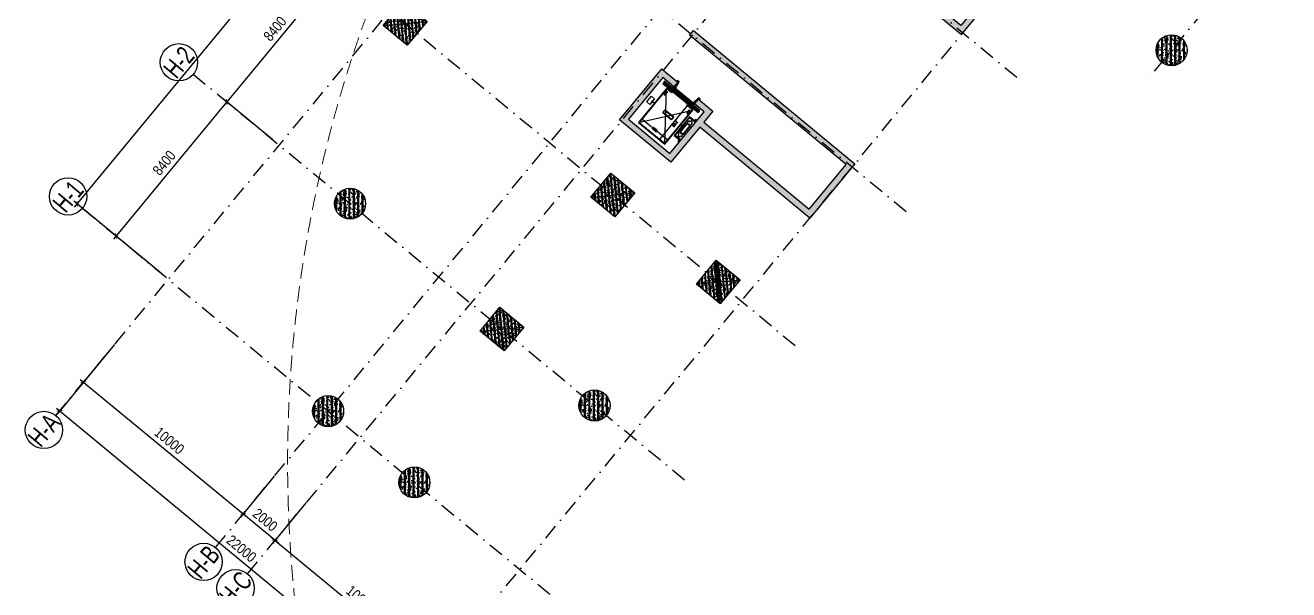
# Model space of a CAD drawing. Header units: millimetres. Extents: x -1307469 to 1307234, y -626931 to 1119422.
# Drawn here: x -130793 to -69802, y 63525 to 90774 of the extents above; entities that cross this region are included whole.
import ezdxf
from ezdxf.enums import TextEntityAlignment as Align

# ---------------------------------------------------------------- set-up
doc = ezdxf.new("R2010")
doc.units = ezdxf.units.MM
doc.header["$LTSCALE"] = 300
doc.header["$MEASUREMENT"] = 0
for name, pattern in [('ACAD_ISO02W100', [15, 12, -3]), ('DASHDOT', [1, 0.5, -0.25, 0, -0.25]), ('HIDDEN', [0.375, 0.25, -0.125])]:
    doc.linetypes.add(name, pattern=pattern)
doc.layers.add('KT-Chi gioi XD', color=7, linetype='HIDDEN', true_color=0x0066cc)
for name, color, linetype in [('KT-Hatch', 251, 'Continuous'), ('KT-Kich thuoc', 9, 'Continuous'), ('KT-Luoi truc South Tower', 8, 'DASHDOT'), ('KT-Net cot vach', 6, 'Continuous'), ('KT-Net manh', 139, 'Continuous'), ('KT-Noi that', 36, 'Continuous'), ('ST_MBDV Cot vach 220805$0$AUDIT_I_220805193045-1', 50, 'Continuous')]:
    doc.layers.add(name, color=color, linetype=linetype)
doc.styles.add('Arial Narrow', font='ARIALN.TTF')
doc.styles.add('ROMANS', font='ROMANS.SHX')
doc.styles.add('ST_MBDV Cot vach 220805$0$HBA-Text', font='GOTHIC.TTF')
doc.styles.add('xref.N.Cot vach tang N2$0$DIM', font='vnsimli.shx', dxfattribs={"width": 0.7})
doc.dimstyles.new('ccu12-200', dxfattribs={"dimscale": 200, "dimtxt": 2.5, "dimasz": 1, "dimexe": 1, "dimexo": 2, "dimgap": 1, "dimtad": 1, "dimdec": 0, "dimdsep": 46, "dimtxsty": 'Arial Narrow', "dimblk": 'ARCHTICK', "dimcen": -1, "dimdle": 1, "dimclrd": 256, "dimclre": 256, "dimclrt": 3, "dimadec": 0, "dimazin": 2, "dimtfac": 0.1, "dimtdec": 0, "dimtmove": 0, "dimatfit": 1, "dimldrblk": 'ARCHTICK', "dimfxl": 1, "dimtvp": 0.833333, "dimtolj": 1, "dimtzin": 12, "dimarcsym": 0})
doc.dimstyles.new('xref.N.Cot vach tang N2$0$CCU 1-100 A1', dxfattribs={"dimscale": 100, "dimtxt": 2.2, "dimasz": 1, "dimexe": 1, "dimexo": 0, "dimgap": 1, "dimtad": 1, "dimdec": 0, "dimdsep": 46, "dimtxsty": 'xref.N.Cot vach tang N2$0$DIM', "dimblk1": 'xref.N.Cot vach tang N2$0$_ARCHTICK', "dimblk2": 'xref.N.Cot vach tang N2$0$_ARCHTICK', "dimsah": 1, "dimcen": 0, "dimdle": 1, "dimclrd": 256, "dimclre": 256, "dimclrt": 31, "dimadec": 0, "dimazin": 0, "dimtfac": 1, "dimtdec": 0, "dimtix": 1, "dimtmove": 2, "dimatfit": 3, "dimldrblk": 'xref.N.Cot vach tang N2$0$_ARCHTICK', "dimfxl": 8, "dimtolj": 1, "dimarcsym": 0})
pattern_1 = [(50, (550, 1550), (286.904, -25.1), [30, -330]), (355, (550, 1550), (-55.5, 300.877), [24, -264]), (100.451, (573.9, 1547.9), (231.404, 275.776), [25.496, -280.457]), (46.184, (550, 1630), (426.896, -66.21), [45, -495]), (96.636, (585.57, 1624.5), (373.865, 389.65), [38.244, -420.685]), (351.184, (550, 1630), (373.865, 389.65), [36, -396]), (21, (590, 1610), (238.763, -161.048), [30, -330]), (326, (590, 1610), (97.326, 290.06), [24, -264]), (71.451, (609.9, 1596.58), (336.09, 129.012), [25.496, -280.457]), (37.5, (550, 1550), (4.864, 133.1575), [0, -260.8, 0, -268, 0, -265]), (7.5, (550, 1550), (105.228, 157.765), [0, -152.8, 0, -254.8, 0, -101]), (327.5, (460.8, 1550), (213.529, -9.022), [0, -100, 0, -312, 0, -414]), (317.5, (420.8, 1550), (233.274, 40.042), [0, -130, 0, -207.2, 0, -294]), (45, (550, 1550), (-120.208, 120.208), []), (45, (550, 1599), (-120.208, 120.208), [])]

# ---------------------------------------------------------------- blocks, each defined once
blk = doc.blocks.new('_ARCHTICK')
at = {"color": 0, "linetype": 'ByBlock', "const_width": 0.15}
blk.add_lwpolyline([(-0.5, -0.5), (0.5, 0.5)], dxfattribs=at)
blk = doc.blocks.new('*D294')
at = {"layer": 'Defpoints', "color": 0, "transparency": 16777216}
for p in [(-52359, 62652), (-108936, 49029), (-107112, 43748, 0)]:
    blk.add_point(p, dxfattribs=at)
at = {"layer": 'KT-Kich thuoc', "lineweight": -2, "transparency": 16777216}
for p, q in [((-53994, 67999), (-109125, 48964)), ((-52489, 63030), (-54248, 68123)), ((-107243, 44126), (-109001, 49218))]:
    blk.add_line(p, q, dxfattribs=at)
at = {"layer": 'KT-Kich thuoc', "lineweight": -2, "transparency": 16777216, "xscale": 200, "yscale": 200, "zscale": 200}
for p, rotation in [((-54183, 67933), 19.04771637789532), ((-108936, 49029), 199.0477163778953)]:
    blk.add_blockref('_ARCHTICK', p, dxfattribs=dict(at, rotation=rotation))
at = {"layer": 'KT-Kich thuoc', "color": 3, "transparency": 16777216, "insert": (-78288, 60092), "char_height": 500, "attachment_point": 5, "rotation": 19.04772, "style": 'Arial Narrow'}
blk.add_mtext('\\A1;57925', dxfattribs=at)
blk = doc.blocks.new('*D429')
at = {"layer": 'Defpoints', "color": 0, "transparency": 16777216}
for p in [(-113186, 91467, 0), (-121063, 87077), (-118539, 84993, 0)]:
    blk.add_point(p, dxfattribs=at)
at = {"layer": 'KT-Kich thuoc', "lineweight": -2, "transparency": 16777216}
for p, q in [((-115587, 93709), (-121190, 86923)), ((-113495, 91722), (-115868, 93682)), ((-118847, 85248), (-121217, 87205))]:
    blk.add_line(p, q, dxfattribs=at)
at = {"layer": 'KT-Kich thuoc', "lineweight": -2, "transparency": 16777216, "xscale": 200, "yscale": 200, "zscale": 200}
for p, rotation in [((-115714, 93554), 50.44882678931273), ((-121063, 87077), 230.4488267893127)]:
    blk.add_blockref('_ARCHTICK', p, dxfattribs=dict(at, rotation=rotation))
at = {"layer": 'KT-Kich thuoc', "color": 3, "transparency": 16777216, "insert": (-118739, 90606), "char_height": 500, "attachment_point": 5, "rotation": 50.44883, "style": 'Arial Narrow'}
blk.add_mtext('\\A1;8400', dxfattribs=at)
blk = doc.blocks.new('*D430')
at = {"layer": 'Defpoints', "color": 0, "transparency": 16777216}
for p in [(-118535, 84990, 0), (-126412, 80601), (-123887, 78516, 0)]:
    blk.add_point(p, dxfattribs=at)
at = {"layer": 'KT-Kich thuoc', "lineweight": -2, "transparency": 16777216}
for p, q in [((-120935, 87232), (-126539, 80446)), ((-118844, 85245), (-121217, 87205)), ((-124196, 78771), (-126566, 80728))]:
    blk.add_line(p, q, dxfattribs=at)
at = {"layer": 'KT-Kich thuoc', "lineweight": -2, "transparency": 16777216, "xscale": 200, "yscale": 200, "zscale": 200}
for p, rotation in [((-121063, 87077), 50.44882678931273), ((-126412, 80601), 230.4488267893127)]:
    blk.add_blockref('_ARCHTICK', p, dxfattribs=dict(at, rotation=rotation))
at = {"layer": 'KT-Kich thuoc', "color": 3, "transparency": 16777216, "insert": (-124088, 84129), "char_height": 500, "attachment_point": 5, "rotation": 50.44883, "style": 'Arial Narrow'}
blk.add_mtext('\\A1;8400', dxfattribs=at)
blk = doc.blocks.new('*D408')
at = {"layer": 'Defpoints', "color": 0, "transparency": 16777216}
for p in [(-118515, 69310), (-116973, 68037), (-118730, 65909)]:
    blk.add_point(p, dxfattribs=at)
at = {"layer": 'KT-Kich thuoc', "lineweight": -2, "transparency": 16777216}
for p, q in [((-118770, 69002), (-120399, 67029)), ((-117228, 67728), (-118857, 65755)), ((-120426, 67310), (-118576, 65782))]:
    blk.add_line(p, q, dxfattribs=at)
at = {"layer": 'KT-Kich thuoc', "lineweight": -2, "transparency": 16777216, "xscale": 200, "yscale": 200, "zscale": 200}
for p, rotation in [((-120272, 67183), 140.4488267454906), ((-118730, 65909), 320.4488267454906)]:
    blk.add_blockref('_ARCHTICK', p, dxfattribs=dict(at, rotation=rotation))
at = {"layer": 'KT-Kich thuoc', "color": 3, "transparency": 16777216, "insert": (-119211, 66897), "char_height": 500, "attachment_point": 5, "rotation": 320.44883, "style": 'Arial Narrow'}
blk.add_mtext('\\A1;2000', dxfattribs=at)
blk = doc.blocks.new('*D409')
at = {"layer": 'Defpoints', "color": 0, "transparency": 16777216}
for p in [(-126226, 75678), (-118515, 69310), (-120272, 67183)]:
    blk.add_point(p, dxfattribs=at)
at = {"layer": 'KT-Kich thuoc', "lineweight": -2, "transparency": 16777216}
for p, q in [((-126480, 75369), (-128110, 73396)), ((-128137, 73678), (-120118, 67055)), ((-118770, 69002), (-120399, 67029))]:
    blk.add_line(p, q, dxfattribs=at)
at = {"layer": 'KT-Kich thuoc', "lineweight": -2, "transparency": 16777216, "xscale": 200, "yscale": 200, "zscale": 200}
for p, rotation in [((-127982, 73550), 140.4488267454906), ((-120272, 67183), 320.4488267454906)]:
    blk.add_blockref('_ARCHTICK', p, dxfattribs=dict(at, rotation=rotation))
at = {"layer": 'KT-Kich thuoc', "color": 3, "transparency": 16777216, "insert": (-123837, 70718), "char_height": 500, "attachment_point": 5, "rotation": 320.44883, "style": 'Arial Narrow'}
blk.add_mtext('\\A1;10000', dxfattribs=at)
blk = doc.blocks.new('*D410')
at = {"layer": 'Defpoints', "color": 0, "transparency": 16777216}
for p in [(-116973, 68037), (-109262, 61669), (-111019, 59542)]:
    blk.add_point(p, dxfattribs=at)
at = {"layer": 'KT-Kich thuoc', "lineweight": -2, "transparency": 16777216}
for p, q in [((-117228, 67728), (-118857, 65755)), ((-118884, 66037), (-110865, 59414)), ((-109517, 61360), (-111147, 59387))]:
    blk.add_line(p, q, dxfattribs=at)
at = {"layer": 'KT-Kich thuoc', "lineweight": -2, "transparency": 16777216, "xscale": 200, "yscale": 200, "zscale": 200}
for p, rotation in [((-118730, 65909), 140.4488267454906), ((-111019, 59542), 320.4488267454906)]:
    blk.add_blockref('_ARCHTICK', p, dxfattribs=dict(at, rotation=rotation))
at = {"layer": 'KT-Kich thuoc', "color": 3, "transparency": 16777216, "insert": (-114585, 63076), "char_height": 500, "attachment_point": 5, "rotation": 320.44883, "style": 'Arial Narrow'}
blk.add_mtext('\\A1;10000', dxfattribs=at)
blk = doc.blocks.new('ST_MBDV Cot vach 220805$0$GRID-SYM-flat-103')
at = {"layer": 'ST_MBDV Cot vach 220805$0$AUDIT_I_220805193045-1'}
blk.add_circle((0, 0, 0), 900, dxfattribs=at)
at = {"layer": 'ST_MBDV Cot vach 220805$0$AUDIT_I_220805193045-1', "style": 'ST_MBDV Cot vach 220805$0$HBA-Text'}
blk.add_attdef('GRID', text='', height=900, rotation=19.04714, dxfattribs=at).set_placement((0, 0, 0), align=Align.MIDDLE_CENTER)
blk = doc.blocks.new('*D399')
at = {"layer": 'Defpoints', "color": 0, "transparency": 16777216}
for p in [(-126226, 75678), (-109262, 61669), (-112165, 58154)]:
    blk.add_point(p, dxfattribs=at)
at = {"layer": 'KT-Kich thuoc', "lineweight": -2, "transparency": 16777216}
for p, q in [((-126480, 75369), (-129256, 72008)), ((-129283, 72290), (-112011, 58026)), ((-109517, 61360), (-112293, 57999))]:
    blk.add_line(p, q, dxfattribs=at)
at = {"layer": 'KT-Kich thuoc', "lineweight": -2, "transparency": 16777216, "xscale": 200, "yscale": 200, "zscale": 200}
for p, rotation in [((-129129, 72163), 140.4488267378725), ((-112165, 58154), 320.4488267378725)]:
    blk.add_blockref('_ARCHTICK', p, dxfattribs=dict(at, rotation=rotation))
at = {"layer": 'KT-Kich thuoc', "color": 3, "transparency": 16777216, "insert": (-120357, 65509), "char_height": 500, "attachment_point": 5, "rotation": 320.44883, "style": 'Arial Narrow'}
blk.add_mtext('\\A1;22000', dxfattribs=at)
blk = doc.blocks.new('*U345')
h = blk.add_hatch()
h.set_pattern_fill('VATLIEU04', color=250, scale=40, style=0, pattern_type=2)
h.set_pattern_definition(pattern_1)
h.paths.add_polyline_path([(-475, -475), (1025, -475), (1025, 1025), (-475, 1025)])
at = {"color": 6, "ltscale": 0.25}
blk.add_lwpolyline([(-475, -475), (1025, -475), (1025, 1025), (-475, 1025)], close=True, dxfattribs=at)
at = {"layer": 'Defpoints', "linetype": 'ByBlock', "ltscale": 30}
for p, q in [((1025, -475), (-475, 1025)), ((-475, -475), (1025, 1025))]:
    blk.add_line(p, q, dxfattribs=at)
blk = doc.blocks.new('*U346')
h = blk.add_hatch()
h.set_pattern_fill('VATLIEU04', color=250, scale=40, style=0, pattern_type=2)
h.set_pattern_definition(pattern_1)
h.paths.add_polyline_path([(-475, -475), (1025, -475), (1025, 1025), (-475, 1025)])
at = {"color": 6, "ltscale": 0.25}
blk.add_lwpolyline([(-475, -475), (1025, -475), (1025, 1025), (-475, 1025)], close=True, dxfattribs=at)
at = {"layer": 'Defpoints', "linetype": 'ByBlock', "ltscale": 30}
for p, q in [((1025, -475), (-475, 1025)), ((-475, -475), (1025, 1025))]:
    blk.add_line(p, q, dxfattribs=at)
blk = doc.blocks.new('*U347')
h = blk.add_hatch()
h.set_pattern_fill('VATLIEU04', color=250, scale=40, style=0, pattern_type=2)
h.set_pattern_definition(pattern_1)
h.paths.add_polyline_path([(-475, -475), (1025, -475), (1025, 1025), (-475, 1025)])
at = {"color": 6, "ltscale": 0.25}
blk.add_lwpolyline([(-475, -475), (1025, -475), (1025, 1025), (-475, 1025)], close=True, dxfattribs=at)
at = {"layer": 'Defpoints', "linetype": 'ByBlock', "ltscale": 30}
for p, q in [((1025, -475), (-475, 1025)), ((-475, -475), (1025, 1025))]:
    blk.add_line(p, q, dxfattribs=at)
blk = doc.blocks.new('*U348')
h = blk.add_hatch()
h.set_pattern_fill('VATLIEU04', color=250, scale=40, style=0, pattern_type=2)
h.set_pattern_definition(pattern_1)
h.paths.add_polyline_path([(-475, -475), (1025, -475), (1025, 1025), (-475, 1025)])
at = {"color": 6, "ltscale": 0.25}
blk.add_lwpolyline([(-475, -475), (1025, -475), (1025, 1025), (-475, 1025)], close=True, dxfattribs=at)
at = {"layer": 'Defpoints', "linetype": 'ByBlock', "ltscale": 30}
for p, q in [((1025, -475), (-475, 1025)), ((-475, -475), (1025, 1025))]:
    blk.add_line(p, q, dxfattribs=at)
blk = doc.blocks.new('*D401')
at = {"layer": 'Defpoints', "color": 0, "transparency": 16777216}
for p in [(-85499, 133966), (-81097, 130331), (-123887, 78516, 0)]:
    blk.add_point(p, dxfattribs=at)
at = {"layer": 'KT-Kich thuoc', "lineweight": -2, "transparency": 16777216}
for p, q in [((-128417, 81997), (-85371, 134121)), ((-81405, 130586), (-85653, 134094)), ((-124196, 78771), (-128444, 82279))]:
    blk.add_line(p, q, dxfattribs=at)
at = {"layer": 'KT-Kich thuoc', "lineweight": -2, "transparency": 16777216, "xscale": 200, "yscale": 200, "zscale": 200}
for p, rotation in [((-85499, 133966), 50.44882697620305), ((-128289, 82151), 230.4488269762031)]:
    blk.add_blockref('_ARCHTICK', p, dxfattribs=dict(at, rotation=rotation))
at = {"layer": 'KT-Kich thuoc', "color": 3, "transparency": 16777216, "insert": (-105576, 110369), "char_height": 500, "attachment_point": 5, "rotation": 50.44883, "style": 'Arial Narrow'}
blk.add_mtext('\\A1;67200', dxfattribs=at)
blk = doc.blocks.new('xref.N.Cot vach tang N2$0$_Open90')
at = {"color": 0, "linetype": 'ByBlock', "lineweight": -2}
for p, q in [((0, 0), (-1, 0)), ((-0.5, 0.5), (0, 0)), ((0, 0), (-0.5, -0.5))]:
    blk.add_line(p, q, dxfattribs=at)
blk = doc.blocks.new('*D235')
at = {"layer": 'Defpoints', "color": 0, "transparency": 16777216}
for p in [(-424, -515), (-353, -515, 0), (-353, -2115, 0)]:
    blk.add_point(p, dxfattribs=at)
at = {"layer": 'KT-Noi that', "color": 5, "transparency": 16777216}
for p, q in [((-353, -515), (-474, -515)), ((-424, -565), (-424, -1155)), ((-424, -2065), (-424, -1512)), ((-353, -2115), (-474, -2115))]:
    blk.add_line(p, q, dxfattribs=at)
at = {"layer": 'KT-Noi that', "color": 5, "transparency": 16777216, "xscale": 50, "yscale": 50, "zscale": 50}
for p, rotation in [((-424, -515), 90), ((-424, -2115), 270)]:
    blk.add_blockref('xref.N.Cot vach tang N2$0$_Open90', p, dxfattribs=dict(at, rotation=rotation))
at = {"layer": 'KT-Noi that', "color": 5, "transparency": 16777216, "insert": (-424, -1333), "char_height": 110, "attachment_point": 5, "rotation": 90, "style": 'xref.N.Cot vach tang N2$0$DIM'}
blk.add_mtext('\\A1;1600', dxfattribs=at)
blk = doc.blocks.new('xref.N.Cot vach tang N2$0$_ARCHTICK')
at = {"color": 0, "linetype": 'ByBlock', "const_width": 0.15}
blk.add_lwpolyline([(-0.5, -0.5), (0.5, 0.5)], dxfattribs=at)
blk = doc.blocks.new('*D236')
at = {"layer": 'Defpoints', "color": 0, "transparency": 16777216}
for p in [(-2310, -615), (-2310, -827), (-210, -615)]:
    blk.add_point(p, dxfattribs=at)
at = {"layer": 'KT-Noi that', "color": 5, "transparency": 16777216}
for p, q in [((-2310, -615), (-2310, -877)), ((-260, -827), (-2260, -827)), ((-210, -615), (-210, -877))]:
    blk.add_line(p, q, dxfattribs=at)
at = {"layer": 'KT-Noi that', "color": 5, "transparency": 16777216, "xscale": 50, "yscale": 50, "zscale": 50, "rotation": 180}
blk.add_blockref('xref.N.Cot vach tang N2$0$_Open90', (-2310, -827), dxfattribs=at)
at = {"layer": 'KT-Noi that', "color": 5, "transparency": 16777216, "xscale": 50, "yscale": 50, "zscale": 50}
blk.add_blockref('xref.N.Cot vach tang N2$0$_Open90', (-210, -827), dxfattribs=at)
at = {"layer": 'KT-Noi that', "color": 5, "transparency": 16777216, "insert": (-1260, -722), "char_height": 110, "attachment_point": 5, "style": 'xref.N.Cot vach tang N2$0$DIM'}
blk.add_mtext('\\A1;2100', dxfattribs=at)
blk = doc.blocks.new('Asix South Tower')
at = {"layer": 'KT-Kich thuoc'}
dim = blk.add_linear_dim(base=(-108935.8, 49029.4), p1=(-52359, 62651.6), p2=(-107112.2, 43747.5, 0), angle=199.047716, dimstyle='ccu12-200', dxfattribs=at)
dim.commit()
dim.dimension.update_dxf_attribs({"geometry": '*D294', "text_midpoint": (-78139.5, 59662.1), "dimtype": 129})
blk = doc.blocks.new('TMCC')
at = {"layer": 'KT-Noi that', "linetype": 'Continuous', "ltscale": 2}
for p, q in [((-2515, -215, 0), (-2515, -2440, 0)), ((-2465, -215, 0), (-2515, -215, 0)), ((-2465, -2440, 0), (-2465, -215, 0)), ((-185, -490, 0), (-2310, -490, 0)), ((-2310, -490, 0), (-2310, -515, 0)), ((-210, -515, 0), (-2310, -515, 0)), ((-2310, -515, 0), (-2310, -715, 0)), ((-1938.3, -164.7, 0), (-1932.3, -167.2, 0)), ((-1938.3, -247.2, 0), (-1938.3, -164.7, 0)), ((-1932.3, -244.7, 0), (-1938.3, -247.2, 0)), ((-1932.3, -167.2, 0), (-1930.1, -202.2, 0)), ((-1930.1, -209.7, 0), (-1932.3, -244.7, 0)), ((-1930.1, -202.2, 0), (-1905.4, -202.2, 0)), ((-1905.4, -209.7, 0), (-1930.1, -209.7, 0)), ((-1905.4, -202.2, 0), (-1895.4, -202, 0)), ((-1895.4, -210.5, 0), (-1905.4, -209.7, 0)), ((-1895.4, -202, 0), (-1870, -201.5, 0)), ((-1870, -210.5, 0), (-1895.4, -210.5, 0)), ((-1870, -201.5, 0), (-1870, -210.5, 0)), ((-1839.3, -261.4, 0), (-1839.3, -150.6, 0)), ((-1798.8, -146, 0), (-1834.7, -146, 0)), ((-1798.8, -266, 0), (-1834.7, -266, 0)), ((-1794.2, -141.4, 0), (-1794.2, -110.6, 0)), ((-1794.2, -301.4, 0), (-1794.2, -270.6, 0)), ((-978.4, -106, 0), (-1789.6, -106, 0)), ((-978.4, -306, 0), (-1789.6, -306, 0)), ((-1652, -306, 0), (-1652, -106, 0)), ((-1652, -106, 0), (-1118, -106, 0)), ((-1652, -281, 0), (-1652, -131, 0)), ((-1652, -131, 0), (-1118, -131, 0)), ((-1118, -281, 0), (-1652, -281, 0)), ((-1118, -306, 0), (-1652, -306, 0)), ((-1439.5, -419, 0), (-1442, -411, 0)), ((-1442, -411, 0), (-1328, -411, 0)), ((-1390, -423, 0), (-1439.5, -419, 0)), ((-1393, -462, 0), (-1390, -452, 0)), ((-1393, -500, 0), (-1393, -462, 0)), ((-1377, -500, 0), (-1393, -500, 0)), ((-1390, -452, 0), (-1390, -423, 0)), ((-1330.5, -419, 0), (-1380, -423, 0)), ((-1380, -423, 0), (-1380, -452, 0)), ((-1380, -452, 0), (-1377, -462, 0)), ((-1377, -462, 0), (-1377, -500, 0)), ((-1328, -411, 0), (-1330.5, -419, 0)), ((-1118, -106, 0), (-1118, -306, 0)), ((-1118, -131, 0), (-1118, -281, 0)), ((-973.8, -141.4, 0), (-973.8, -110.6, 0)), ((-973.8, -301.4, 0), (-973.8, -270.6, 0)), ((-933.9, -146, 0), (-969.2, -146, 0)), ((-933.9, -266, 0), (-969.2, -266, 0)), ((-929.3, -261.4, 0), (-929.3, -150.6, 0)), ((-900, -210.5, 0), (-900, -201.5, 0)), ((-900, -201.5, 0), (-874.6, -201.5, 0)), ((-874.6, -210, 0), (-900, -210.5, 0)), ((-874.6, -201.5, 0), (-864.6, -202.2, 0)), ((-864.6, -209.7, 0), (-874.6, -210, 0)), ((-864.6, -202.2, 0), (-840, -202.2, 0)), ((-840, -209.7, 0), (-864.6, -209.7, 0)), ((-840, -202.2, 0), (-837.8, -167.2, 0)), ((-837.8, -244.7, 0), (-840, -209.7, 0)), ((-837.8, -167.2, 0), (-831.8, -164.7, 0)), ((-831.8, -247.2, 0), (-837.8, -244.7, 0)), ((-831.8, -164.7, 0), (-831.8, -247.2, 0)), ((-210, -2115, 0), (-210, -515, 0)), ((-185, -2140, 0), (-185, -490, 0)), ((-2510, -665, 0), (-2560, -665, 0)), ((-2560, -665, 0), (-2560, -715, 0)), ((-2560, -715, 0), (-2510, -715, 0)), ((-2555, -1815, 0), (-2555, -715, 0)), ((-2510, -715, 0), (-2510, -665, 0)), ((-2310, -715, 0), (-2385, -715, 0)), ((-1485, -1000, 0), (-1285, -1000, 0)), ((-1485, -1530, 0), (-1485, -1000, 0)), ((-1460, -1000, 0), (-1310, -1000, 0)), ((-1460, -1530, 0), (-1460, -1000, 0)), ((-1310, -1000, 0), (-1310, -1530, 0)), ((-1285, -1000, 0), (-1285, -1530, 0)), ((-2560, -1865, 0), (-2560, -1815, 0)), ((-2560, -1815, 0), (-2510, -1815, 0)), ((-2510, -1815, 0), (-2510, -1865, 0)), ((-2385, -1815, 0), (-2310, -1815, 0)), ((-2310, -1815, 0), (-2310, -2115, 0)), ((-1285, -1530, 0), (-1485, -1530, 0)), ((-1310, -1530, 0), (-1460, -1530, 0)), ((-2510, -1865, 0), (-2560, -1865, 0)), ((-2310, -2115, 0), (-210, -2115, 0)), ((-2310, -2115, 0), (-2310, -2140, 0)), ((-2310, -2140, 0), (-185, -2140, 0)), ((-1442, -2269, 0), (-1439.5, -2261, 0)), ((-1328, -2269, 0), (-1442, -2269, 0)), ((-1439.5, -2261, 0), (-1390, -2257, 0)), ((-1393, -2218, 0), (-1393, -2180, 0)), ((-1393, -2180, 0), (-1377, -2180, 0)), ((-1390, -2228, 0), (-1393, -2218, 0)), ((-1390, -2257, 0), (-1390, -2228, 0)), ((-1377, -2218, 0), (-1380, -2228, 0)), ((-1380, -2228, 0), (-1380, -2257, 0)), ((-1380, -2257, 0), (-1330.5, -2261, 0)), ((-1377, -2180, 0), (-1377, -2218, 0)), ((-1330.5, -2261, 0), (-1328, -2269, 0)), ((-2515, -2440, 0), (-2465, -2440, 0))]:
    blk.add_line(p, q, dxfattribs=at)
at = {"layer": 'KT-Noi that', "linetype": 'ACAD_ISO02W100', "ltscale": 2}
for p, q in [((-185, -490, 0), (-2310, -2127.5, 0)), ((-185, -2140, 0), (-2310, -490, 0))]:
    blk.add_line(p, q, dxfattribs=at)
at = {"layer": 'KT-Noi that', "linetype": 'Continuous', "ltscale": 2, "elevation": 0}
for points in [[(-2385, -2430), (-2385, -225), (-2435, -225), (-2435, -2430)], [(-1385, -411), (-796.8, -411), (-796.8, -100), (-701.8, -100), (-701.8, -65), (-831.8, -65), (-831.8, -381), (-1385, -381), (-1938.3, -381), (-1938.3, -65), (-2068.3, -65), (-2068.3, -100), (-1973.3, -100), (-1973.3, -411), (-1385, -411)], [(-2510, -715), (-2465, -715), (-2465, -1265), (-2510, -1265)], [(-2435, -715), (-2390, -715), (-2390, -1265), (-2435, -1265)], [(-2510, -1265), (-2465, -1265), (-2465, -1815), (-2510, -1815)], [(-2435, -1265), (-2390, -1265), (-2390, -1815), (-2435, -1815)], [(-1385, -2269), (-1210, -2269), (-1210, -2465), (-1385, -2465), (-1560, -2465), (-1560, -2269), (-1385, -2269)]]:
    blk.add_lwpolyline(points, close=True, dxfattribs=at)
for points in [[(-2495, -1265), (-2495, -715)], [(-2480, -1265), (-2480, -715)], [(-2420, -1265), (-2420, -715)], [(-2405, -1265), (-2405, -715)], [(-2495, -1815), (-2495, -1265)], [(-2480, -1815), (-2480, -1265)], [(-2420, -1815), (-2420, -1265)], [(-2405, -1815), (-2405, -1265)]]:
    blk.add_lwpolyline(points, dxfattribs=at)
at = {"layer": 'KT-Noi that', "linetype": 'Continuous', "ltscale": 2}
for centre, radius in [((-1685, -206, 0), 14.5), ((-1085, -206, 0), 17.5)]:
    blk.add_circle(centre, radius, dxfattribs=at)
for centre, start, end in [((-1834.7, -150.6, 0), 90, 180), ((-1834.7, -261.4, 0), 180, 270), ((-1798.8, -141.4, 0), 270, 0), ((-1798.8, -270.6, 0), 0, 90), ((-1789.6, -110.6, 0), 90, 180), ((-1789.6, -301.4, 0), 180, 270), ((-978.4, -110.6, 0), 0, 90), ((-978.4, -301.4, 0), 270, 0), ((-969.2, -141.4, 0), 180, 270), ((-969.2, -270.6, 0), 90, 180), ((-933.9, -150.6, 0), 0, 90), ((-933.9, -261.4, 0), 270, 0)]:
    blk.add_arc(centre, 4.61, start, end, dxfattribs=at)
at = {"layer": 'KT-Noi that', "linetype": 'Continuous', "ltscale": 2, "style": 'ROMANS', "width": 0.75}
for p in [(-2110, -595, 0), (-2110, -2035, 0)]:
    blk.add_text('COP', height=100, dxfattribs=at).set_placement(p, align=Align.MIDDLE)
at = {"layer": 'KT-Noi that', "color": 5}
dim = blk.add_linear_dim(base=(-424.2, -515, 0), p1=(-353.1, -2115, 0), p2=(-353.1, -515, 0), angle=270, dimstyle='xref.N.Cot vach tang N2$0$CCU 1-100 A1', override={"dimscale": 50, "dimblk1": 'xref.N.Cot vach tang N2$0$_Open90', "dimblk2": 'xref.N.Cot vach tang N2$0$_Open90', "dimclrd": 5, "dimclre": 5, "dimclrt": 5, "dimlwd": 65535, "dimlwe": 65535}, dxfattribs=at)
dim.commit()
dim.dimension.update_dxf_attribs({"geometry": '*D235', "text_midpoint": (-424.2, -1333.3, 0), "dimtype": 128})
dim = blk.add_linear_dim(base=(-2310, -826.7, 0), p1=(-210, -615, 0), p2=(-2310, -615, 0), angle=180, dimstyle='xref.N.Cot vach tang N2$0$CCU 1-100 A1', override={"dimscale": 50, "dimblk1": 'xref.N.Cot vach tang N2$0$_Open90', "dimblk2": 'xref.N.Cot vach tang N2$0$_Open90', "dimclrd": 5, "dimclre": 5, "dimclrt": 5, "dimlwd": 65535, "dimlwe": 65535}, dxfattribs=at)
dim.commit()
dim.dimension.update_dxf_attribs({"geometry": '*D236', "text_midpoint": (-1260, -721.7, 0)})

msp = doc.modelspace()

# ---------------------------------------------------------------- hatches: boundary and pattern name
at = {"layer": 'KT-Hatch'}
h = msp.add_hatch(dxfattribs=at)
h.set_pattern_fill('1BETONG2-BOP', color=256, scale=50, pattern_type=2)
h.set_pattern_definition([(10.4488, (-107837.5, 97943.8), (256.5447, -252.5566), [37.5, -412.5]), (315.4488, (-107837.5, 97943.8), (185.993, 334.1673), [30, -330]), (60.9002, (-107816.1, 97922.76), (442.538, 81.6104), [31.87, -350.571]), (6.633, (-107773.8, 98020.9), (358.753, -403.604), [56.25, -618.75]), (57.0844, (-107743.9, 97987.3), (670.482, 77.969), [47.805, -525.856]), (311.633, (-107773.8, 98020.9), (670.482, 77.969), [45, -495]), (341.4488, (-107751.18, 97969.8), (101.9372, -345.2663), [37.5, -412.5]), (186.4488, (-107751.2, 97969.8), (142.6476, -354.842), [30, -330]), (31.9002, (-107742.7, 97941.02), (426.618, -143.1685), [31.87, -350.571]), (27.9488, (-107837.49, 97943.8), (33.6139, 163.1308), [0, -326, 0, -335, 0, -331.25]), (324.9488, (-107837.5, 97943.8), (230.2583, 56.3262), [0, -191, 0, -318.5, 0, -126.25]), (287.9488, (-107923.46, 98014.8), (198.62244, -178.6558), [0, -125, 0, -390, 0, -517.5]), (277.9488, (-107962.02, 98046.64), (256.7064, -147.0836), [0, -162.5, 0, -259, 0, -367.5]), (275.4488, (-107837.5, 97943.8), (211.5398, 20.1783), []), (275.4488, (-107798.5, 97991.03), (211.5398, 20.1783), [])])
h.paths.add_polyline_path([(-86365.7, 94737.1), (-85980.1, 94418.7), (-87635.7, 92414), (-89409.1, 93878.5), (-87753.6, 95883.3), (-87368, 95564.9), (-87177, 95796.2), (-88179.4, 96624), (-88370.4, 96392.7), (-87984.9, 96074.3), (-89640.5, 94069.5), (-91413.9, 95534.1), (-89758.3, 97538.9), (-89372.8, 97220.5), (-89181.7, 97451.8), (-89798.6, 97961.2), (-91836.2, 95493.8), (-85590.7, 90336), (-83553, 92803.4), (-84169.9, 93312.8), (-84360.9, 93081.5), (-83975.4, 92763.1), (-85631, 90758.4), (-87404.4, 92222.9), (-85748.8, 94227.7), (-85363.3, 93909.3), (-85172.2, 94140.6), (-86174.6, 94968.4)])
at = {"layer": 'KT-Hatch', "ltscale": 0.5}
h = msp.add_hatch(dxfattribs=at)
h.set_pattern_fill('VATLIEU04', color=256, scale=50, angle=45, pattern_type=2)
h.set_pattern_definition([(95, (-1153005.9, 53036.63), (275.776, 231.40354), [37.5, -412.5]), (40, (-1153005.9, 53036.63), (-314.99608, 216.88407), [30, -330]), (145.4514, (-1152982.9, 53055.9), (-39.21973, 448.28764), [31.8701, -350.57106]), (91.1842, (-1153076.6, 53107.34), (435.8465, 318.80688), [56.25, -618.75]), (141.6356, (-1153040.3, 53133.9), (-13.9495, 674.85584), [47.80514, -525.8565]), (36.1842, (-1153076.6, 53107.34), (-13.95003, 674.85583), [45, -495]), (66, (-1153023.57, 53125.02), (353.38579, 68.69124), [37.5, -412.5]), (11, (-1153023.57, 53125.02), (-170.3543, 342.40422), [30, -330]), (116.4514, (-1152994.12, 53130.74), (183.03181, 411.09531), [31.8701, -350.57106]), (82.5, (-1153005.9, 53036.63), (-113.396593, 121.994909), [0, -326, 0, -335, 0, -331.25]), (52.5, (-1153005.9, 53036.63), (-46.43647, 232.454725), [0, -191, 0, -318.5, 0, -126.25]), (12.5, (-1153084.74, 52957.79), (196.709084, 180.760381), [0, -125, 0, -390, 0, -517.5]), (2.5, (-1153120.1, 52922.43), (170.79499, 241.579903), [0, -162.5, 0, -259, 0, -367.5]), (90, (-1153005.9, 53036.63), (-212.5, 0), []), (90, (-1153049.2, 53079.94), (-212.5, 0), [])])
h.paths.add_polyline_path([(-100022.5, 88247.6), (-101678.1, 86242.9), (-99673.4, 84587.3), (-98017.8, 86592), (-98480.4, 86974.1), (-98289.4, 87205.4), (-97595.4, 86632.3), (-98041.2, 86092.6), (-92952.2, 81889.9), (-91169.3, 84048.9), (-98725.6, 90289.2), (-98534.6, 90520.5), (-90746.9, 84089.1), (-92911.9, 81467.5), (-98232.2, 85861.2), (-99633.1, 84164.9), (-102100.5, 86202.6), (-100062.8, 88670), (-99831.5, 88478.9), (-99831.5, 88478.9), (-99291.8, 88033.2), (-99482.8, 87801.9)])
h = msp.add_hatch(dxfattribs=at)
h.set_pattern_fill('VATLIEU04', color=256, scale=50, angle=45, pattern_type=2)
h.set_pattern_definition([(95, (-103090.36, 70458.83), (275.776, 231.4035), [37.5, -412.5]), (40, (-103090.36, 70458.83), (-314.996, 216.884), [30, -330]), (145.4514, (-103067.38, 70478.1), (-39.2197, 448.2876), [31.87, -350.571]), (91.1842, (-103161.07, 70529.54), (435.8465, 318.807), [56.25, -618.75]), (141.6356, (-103124.75, 70556.1), (-13.9495, 674.856), [47.805, -525.8565]), (36.1842, (-103161.07, 70529.54), (-13.95, 674.856), [45, -495]), (66, (-103108.04, 70547.22), (353.3858, 68.6912), [37.5, -412.5]), (11, (-103108.04, 70547.22), (-170.3543, 342.4042), [30, -330]), (116.4514, (-103078.6, 70552.94), (183.0318, 411.0953), [31.87, -350.571]), (82.5, (-103090.36, 70458.83), (-113.3966, 121.9949), [0, -326, 0, -335, 0, -331.25]), (52.5, (-103090.36, 70458.83), (-46.4365, 232.4547), [0, -191, 0, -318.5, 0, -126.25]), (12.5, (-103169.2, 70379.99), (196.7091, 180.7604), [0, -125, 0, -390, 0, -517.5]), (2.5, (-103204.56, 70344.63), (170.795, 241.5799), [0, -162.5, 0, -259, 0, -367.5]), (90, (-103090.36, 70458.83), (-212.5, 0), []), (90, (-103133.67, 70502.14), (-212.5, 0), [])])
edge = h.paths.add_edge_path()
edge.add_arc((-75457.9, 89567.9), 750, 0, 360)
h = msp.add_hatch(dxfattribs=at)
h.set_pattern_fill('VATLIEU04', color=256, scale=50, angle=45, pattern_type=2)
h.set_pattern_definition([(95, (-142744.24, 63053.53), (275.776, 231.4035), [37.5, -412.5]), (40, (-142744.24, 63053.53), (-314.996, 216.884), [30, -330]), (145.4514, (-142721.26, 63072.8), (-39.2197, 448.2876), [31.87, -350.571]), (91.1842, (-142814.95, 63124.24), (435.8465, 318.807), [56.25, -618.75]), (141.6356, (-142778.63, 63150.8), (-13.9495, 674.856), [47.805, -525.8565]), (36.1842, (-142814.95, 63124.24), (-13.95, 674.856), [45, -495]), (66, (-142761.92, 63141.92), (353.3858, 68.6912), [37.5, -412.5]), (11, (-142761.9, 63141.92), (-170.3543, 342.4042), [30, -330]), (116.4514, (-142732.47, 63147.64), (183.0318, 411.0953), [31.87, -350.571]), (82.5, (-142744.24, 63053.53), (-113.3966, 121.9949), [0, -326, 0, -335, 0, -331.25]), (52.5, (-142744.24, 63053.53), (-46.4365, 232.4547), [0, -191, 0, -318.5, 0, -126.25]), (12.5, (-142823.08, 62974.69), (196.7091, 180.7604), [0, -125, 0, -390, 0, -517.5]), (2.5, (-142858.44, 62939.33), (170.795, 241.5799), [0, -162.5, 0, -259, 0, -367.5]), (90, (-142744.24, 63053.53), (-212.5, 0), []), (90, (-142787.55, 63096.84), (-212.5, 0), [])])
edge = h.paths.add_edge_path()
edge.add_arc((-115111.7, 82162.6), 750, 0, 360)
h = msp.add_hatch(dxfattribs=at)
h.set_pattern_fill('VATLIEU04', color=256, scale=50, angle=45, pattern_type=2)
h.set_pattern_definition([(95, (-143806, 53036.23), (275.776, 231.4035), [37.5, -412.5]), (40, (-143806, 53036.23), (-314.996, 216.884), [30, -330]), (145.4514, (-143783.03, 53055.5), (-39.2197, 448.2876), [31.87, -350.571]), (91.1842, (-143876.72, 53106.94), (435.8465, 318.807), [56.25, -618.75]), (141.6356, (-143840.4, 53133.5), (-13.9495, 674.856), [47.805, -525.8565]), (36.1842, (-143876.7, 53106.94), (-13.95, 674.856), [45, -495]), (66, (-143823.7, 53124.62), (353.3858, 68.6912), [37.5, -412.5]), (11, (-143823.7, 53124.62), (-170.3543, 342.4042), [30, -330]), (116.4514, (-143794.24, 53130.35), (183.0318, 411.0953), [31.87, -350.571]), (82.5, (-143806.01, 53036.23), (-113.3966, 121.9949), [0, -326, 0, -335, 0, -331.25]), (52.5, (-143806.01, 53036.23), (-46.4365, 232.4547), [0, -191, 0, -318.5, 0, -126.25]), (12.5, (-143884.85, 52957.39), (196.7091, 180.7604), [0, -125, 0, -390, 0, -517.5]), (2.5, (-143920.2, 52922.04), (170.795, 241.5799), [0, -162.5, 0, -259, 0, -367.5]), (90, (-143806.01, 53036.23), (-212.5, 0), []), (90, (-143849.32, 53079.54), (-212.5, 0), [])])
edge = h.paths.add_edge_path()
edge.add_arc((-116173.5, 72145.3), 750, 0, 360)
h = msp.add_hatch(dxfattribs=at)
h.set_pattern_fill('VATLIEU04', color=256, scale=50, angle=45, pattern_type=2)
h.set_pattern_definition([(95, (-130947.08, 53311), (275.776, 231.4035), [37.5, -412.5]), (40, (-130947.08, 53311), (-314.996, 216.884), [30, -330]), (145.4514, (-130924.1, 53330.28), (-39.2197, 448.2876), [31.87, -350.571]), (91.1842, (-131017.8, 53381.7), (435.8465, 318.807), [56.25, -618.75]), (141.6356, (-130981.47, 53408.27), (-13.9495, 674.856), [47.805, -525.8565]), (36.1842, (-131017.8, 53381.7), (-13.95, 674.856), [45, -495]), (66, (-130964.76, 53399.38), (353.3858, 68.6912), [37.5, -412.5]), (11, (-130964.76, 53399.38), (-170.3543, 342.4042), [30, -330]), (116.4514, (-130935.3, 53405.1), (183.0318, 411.0953), [31.87, -350.571]), (82.5, (-130947.08, 53310.99), (-113.3966, 121.9949), [0, -326, 0, -335, 0, -331.25]), (52.5, (-130947.08, 53311), (-46.4365, 232.4547), [0, -191, 0, -318.5, 0, -126.25]), (12.5, (-131025.92, 53232.15), (196.7091, 180.7604), [0, -125, 0, -390, 0, -517.5]), (2.5, (-131061.28, 53196.8), (170.795, 241.5799), [0, -162.5, 0, -259, 0, -367.5]), (90, (-130947.08, 53311), (-212.5, 0), []), (90, (-130990.4, 53354.3), (-212.5, 0), [])])
edge = h.paths.add_edge_path()
edge.add_arc((-103314.6, 72420.1), 750, 0, 360)
h = msp.add_hatch(dxfattribs=at)
h.set_pattern_fill('VATLIEU04', color=256, scale=50, angle=45, pattern_type=2)
h.set_pattern_definition([(95, (-139642.3, 49597.7), (275.776, 231.4035), [37.5, -412.5]), (40, (-139642.3, 49597.7), (-314.996, 216.884), [30, -330]), (145.4514, (-139619.33, 49616.97), (-39.2197, 448.2876), [31.87, -350.571]), (91.1842, (-139713, 49668.4), (435.8465, 318.807), [56.25, -618.75]), (141.6356, (-139676.7, 49694.97), (-13.9495, 674.856), [47.805, -525.8565]), (36.1842, (-139713, 49668.4), (-13.95, 674.856), [45, -495]), (66, (-139660, 49686.08), (353.3858, 68.6912), [37.5, -412.5]), (11, (-139660, 49686.08), (-170.3543, 342.4042), [30, -330]), (116.4514, (-139630.54, 49691.8), (183.0318, 411.0953), [31.87, -350.571]), (82.5, (-139642.31, 49597.69), (-113.3966, 121.9949), [0, -326, 0, -335, 0, -331.25]), (52.5, (-139642.3, 49597.69), (-46.4365, 232.4547), [0, -191, 0, -318.5, 0, -126.25]), (12.5, (-139721.15, 49518.85), (196.7091, 180.7604), [0, -125, 0, -390, 0, -517.5]), (2.5, (-139756.5, 49483.5), (170.795, 241.5799), [0, -162.5, 0, -259, 0, -367.5]), (90, (-139642.3, 49597.7), (-212.5, 0), []), (90, (-139685.62, 49641), (-212.5, 0), [])])
edge = h.paths.add_edge_path()
edge.add_arc((-112009.8, 68706.8), 750, 0, 360)

# ---------------------------------------------------------------- linework, layer by layer
at = {"layer": 'KT-Chi gioi XD', "lineweight": 13, "ltscale": 10, "elevation": 0, "flags": 128}
msp.add_lwpolyline([(-29078.1, 143772.1), (-33774.2, 161645), (-36124.3, 162456.9), (-45058.2, 155685.5), (-68562, 137753.5), (-92229.5, 120645.5, 0.684877), (-61797, 6849.6), (-41426.4, 4693.7), (-2997.3, 5908.3), (-146.9, 9554.9)], format="xyb", close=True, dxfattribs=at)
at = {"layer": 'KT-Luoi truc South Tower', "ltscale": 5}
for p, q in [((-129319.6, 71931.2), (-78164.4, 133874.7)), ((-54801.4, 114580.7), (-76745.2, 88009.1)), ((-121609.1, 65563.6), (-82540.3, 112871.6)), ((-120067, 64290), (-80998.2, 111598.1)), ((-106635.5, 107845.3), (-82897.7, 88241.7)), ((-112356.4, 57922.4), (-73287.7, 105230.4)), ((-111984.3, 101368.4), (-88246.5, 81764.8)), ((-117333.1, 94891.5), (-93595.3, 75288)), ((-122682, 88414.6), (-98944.2, 68811.1)), ((-128030.8, 81937.8), (-104293, 62334.2))]:
    msp.add_line(p, q, dxfattribs=at)
at = {"layer": 'KT-Net cot vach', "ltscale": 0.5, "elevation": 0}
for points in [[(-91836.2, 95493.8), (-85590.7, 90336), (-83553, 92803.4)], [(-83975.4, 92763.1), (-85631, 90758.4), (-87404.4, 92222.9)]]:
    msp.add_lwpolyline(points, dxfattribs=at)
at = {"layer": 'KT-Net cot vach', "ltscale": 0.5}
msp.add_lwpolyline([(-100022.5, 88247.6), (-101678.1, 86242.9), (-99673.4, 84587.3), (-98017.8, 86592), (-98480.4, 86974.1), (-98289.4, 87205.4), (-97595.4, 86632.3), (-98041.2, 86092.6), (-92952.2, 81889.9), (-91169.3, 84048.9), (-98725.6, 90289.2), (-98534.6, 90520.5), (-90746.9, 84089.1), (-92911.9, 81467.5), (-98232.2, 85861.2), (-99633.1, 84164.9), (-102100.5, 86202.6), (-100062.8, 88670), (-99831.5, 88478.9), (-99831.5, 88478.9), (-99291.8, 88033.2), (-99482.8, 87801.9), (-100022.5, 88247.6)], dxfattribs=at)
for centre in [(-75457.9, 89567.9), (-115111.7, 82162.6), (-116173.5, 72145.3), (-103314.6, 72420.1), (-112009.8, 68706.8)]:
    msp.add_circle(centre, 750, dxfattribs=at)
at = {"layer": 'KT-Net manh'}
for p, q in [((-99409.7, 87741.5), (-99233.1, 88043.1)), ((-99405.7, 87738.2), (-99226.9, 88044.5)), ((-99303.9, 88108.1), (-99226.9, 88044.5)), ((-99482.8, 87801.9), (-98480.4, 86974.1)), ((-98557.5, 87037.7), (-98290.5, 87271.2)), ((-98553.5, 87034.5), (-98290.7, 87264.9)), ((-98213.6, 87207.6), (-98290.5, 87271.2))]:
    msp.add_line(p, q, dxfattribs=at)
for points in [[(-99303.9, 88108.1), (-99335.7, 88069.5)], [(-99233.1, 88043.1), (-99303.2, 88101), (-99331.9, 88066.3)], [(-98290.7, 87264.9), (-98220.6, 87207), (-98249.3, 87172.3)], [(-98213.6, 87207.6), (-98245.4, 87169.1)]]:
    msp.add_lwpolyline(points, dxfattribs=at)

# ---------------------------------------------------------------- block references
at = {"layer": 'KT-Kich thuoc'}
ref = msp.add_blockref('ST_MBDV Cot vach 220805$0$GRID-SYM-flat-103', (-123375.9, 88987.7, 0), dxfattribs=at)
ref.add_attrib('GRID', 'H-2', dxfattribs={"layer": 'ST_MBDV Cot vach 220805$0$AUDIT_I_220805193045-1', "height": 900, "rotation": 50, "style": 'ST_MBDV Cot vach 220805$0$HBA-Text', "width": 0.75}).set_placement((-123375.9, 88987.7, 0), align=Align.MIDDLE_CENTER)
ref = msp.add_blockref('ST_MBDV Cot vach 220805$0$GRID-SYM-flat-103', (-128724.8, 82510.9, 0), dxfattribs=at)
ref.add_attrib('GRID', 'H-1', dxfattribs={"layer": 'ST_MBDV Cot vach 220805$0$AUDIT_I_220805193045-1', "height": 900, "rotation": 50, "style": 'ST_MBDV Cot vach 220805$0$HBA-Text', "width": 0.75}).set_placement((-128724.8, 82510.9, 0), align=Align.MIDDLE_CENTER)
ref = msp.add_blockref('ST_MBDV Cot vach 220805$0$GRID-SYM-flat-103', (-129892.7, 71237.3, 0), dxfattribs=at)
ref.add_attrib('GRID', 'H-A', dxfattribs={"layer": 'ST_MBDV Cot vach 220805$0$AUDIT_I_220805193045-1', "height": 900, "rotation": 50, "style": 'ST_MBDV Cot vach 220805$0$HBA-Text', "width": 0.75}).set_placement((-129892.7, 71237.3, 0), align=Align.MIDDLE_CENTER)
msp.add_blockref('Asix South Tower', (0, 0), dxfattribs=at)
ref = msp.add_blockref('ST_MBDV Cot vach 220805$0$GRID-SYM-flat-103', (-122182.2, 64869.6, 0), dxfattribs=at)
ref.add_attrib('GRID', 'H-B', dxfattribs={"layer": 'ST_MBDV Cot vach 220805$0$AUDIT_I_220805193045-1', "height": 900, "rotation": 50, "style": 'ST_MBDV Cot vach 220805$0$HBA-Text', "width": 0.75}).set_placement((-122182.2, 64869.6, 0), align=Align.MIDDLE_CENTER)
ref = msp.add_blockref('ST_MBDV Cot vach 220805$0$GRID-SYM-flat-103', (-120640.1, 63596.1, 0), dxfattribs=at)
ref.add_attrib('GRID', 'H-C', dxfattribs={"layer": 'ST_MBDV Cot vach 220805$0$AUDIT_I_220805193045-1', "height": 900, "rotation": 50, "style": 'ST_MBDV Cot vach 220805$0$HBA-Text', "width": 0.75}).set_placement((-120640.1, 63596.1, 0), align=Align.MIDDLE_CENTER)
at = {"layer": 'KT-Net cot vach', "linetype": 'ByBlock', "xscale": -1, "rotation": 320.4488276923478}
for name, p in [('*U348', (-112417, 90474.7)), ('*U346', (-102393.2, 82196.7)), ('*U347', (-97304.3, 77994)), ('*U345', (-107742.1, 75719.8))]:
    msp.add_blockref(name, p, dxfattribs=at)
at = {"layer": 'KT-Noi that', "rotation": 230.4488267371674}
msp.add_blockref('TMCC', (-99661.8, 84577.7), dxfattribs=at)

# ---------------------------------------------------------------- dimensions: what is measured, and where the dimension line sits
at = {"layer": 'KT-Kich thuoc'}
dim = msp.add_linear_dim(base=(-85498.7, 133966.3), p1=(-123887.5, 78516, 0), p2=(-81096.7, 130331), angle=50.448827, dimstyle='ccu12-200', dxfattribs=at)
dim.commit()
dim.dimension.update_dxf_attribs({"geometry": '*D401', "text_midpoint": (-105225.4, 110079.4), "dimtype": 161})
for base, p1, p2, angle, picture, middle in [((-121062.8, 87077.4), (-113186.3, 91466.9, 0), (-118538.6, 84992.9, 0), 50.448827, '*D429', (-118739.4, 90605.8)), ((-126411.6, 80600.6), (-118535.2, 84990.1, 0), (-123887.5, 78516, 0), 50.448827, '*D430', (-124088.2, 84128.9)), ((-120271.9, 67182.8), (-126225.7, 75677.7), (-118515.1, 69310.1), 140.448827, '*D409', (-123837.2, 70717.7)), ((-118729.8, 65909.3), (-118515.1, 69310.1), (-116973, 68036.5), 140.448827, '*D408', (-119210.9, 66897.1)), ((-111019.2, 59541.6), (-116973, 68036.5), (-109262.4, 61668.9), 140.448827, '*D410', (-114584.6, 63076.5))]:
    dim = msp.add_linear_dim(base=base, p1=p1, p2=p2, angle=angle, dimstyle='ccu12-200', dxfattribs=at)
    dim.commit()
    dim.dimension.update_dxf_attribs({"geometry": picture, "text_midpoint": middle})
dim = msp.add_aligned_dim(p1=(-126225.7, 75677.7), p2=(-109262.4, 61668.9), distance=-4558.9, dimstyle='ccu12-200', dxfattribs=at)
dim.commit()
dim.dimension.update_dxf_attribs({"geometry": '*D399', "text_midpoint": (-120357.1, 65509.2)})

doc.saveas('drawing.dxf')
